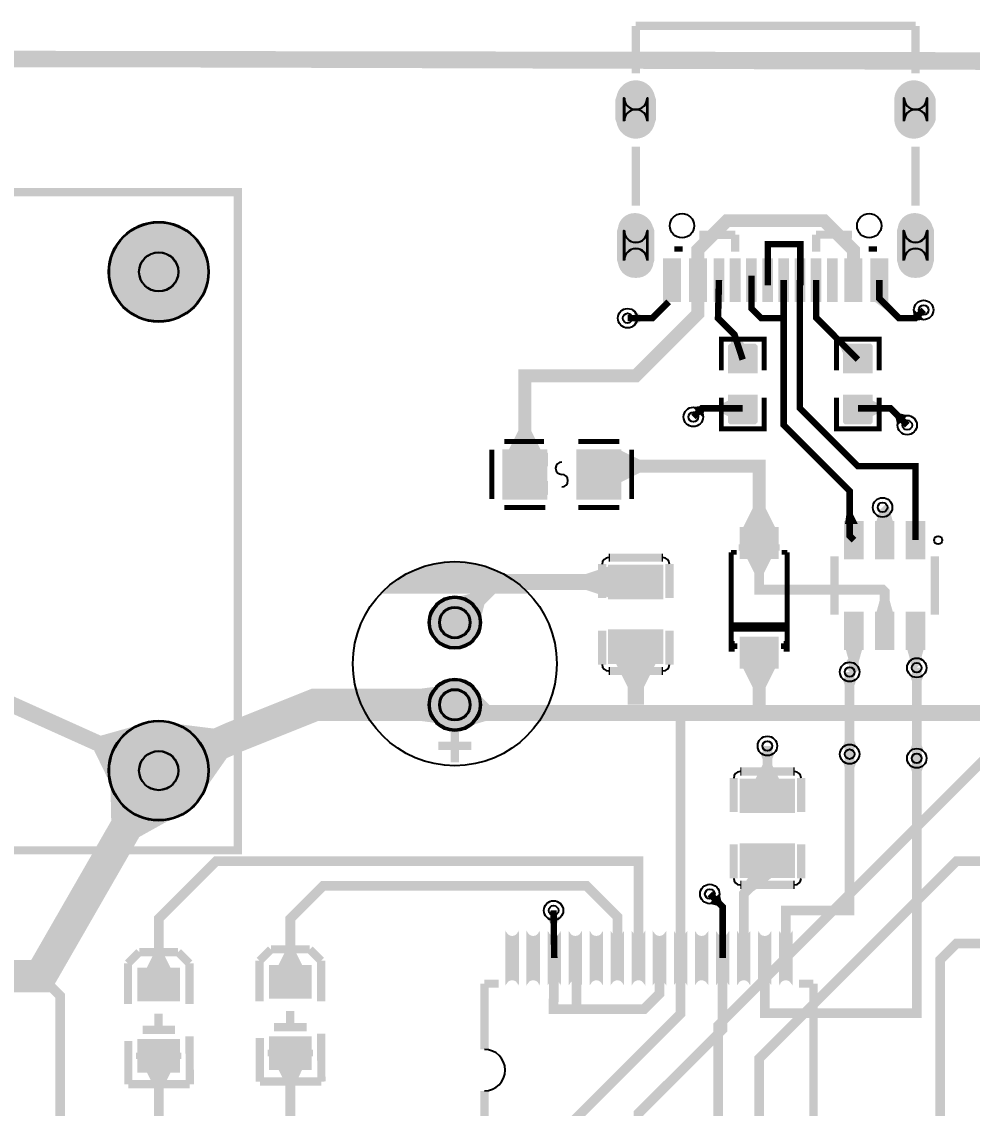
# Model space of a CAD drawing. Header units: millimetres. Extents: x 1 to 169, y 35 to 120.
# Drawn here: x 81.37 to 110.72, y 86.35 to 119.9 of the extents above; entities that cross this region are included whole.
import ezdxf

# ---------------------------------------------------------------- set-up
doc = ezdxf.new("R2010")
doc.units = ezdxf.units.MM
for name, color, linetype, true_color in [('BoardOutline', 7, 'Continuous', 0xff00ff), ('BottomLayer', 7, 'Continuous', 0x0000ff), ('BottomSolderLayer', 7, 'Continuous', 0xaa00ff), ('Document', 7, 'Continuous', 0xffffff), ('Hole', 7, 'Continuous', 0x000000), ('Multi-Layer', 7, 'Continuous', 0xc0c0c0), ('TopLayer', 7, 'Continuous', 0xff0000), ('TopPasterLayer', 7, 'Continuous', 0x808080), ('TopSilkLayer', 7, 'Continuous', 0xffff00), ('TopSolderLayer', 7, 'Continuous', 0x800080)]:
    doc.layers.add(name, color=color, linetype=linetype, true_color=true_color)

msp = doc.modelspace()

# ---------------------------------------------------------------- hatches: boundary and pattern name
at = {"layer": 'BottomLayer'}
for points in [[(108.782, 99.751), (109.232, 99.751), (109.157, 99.541), (108.857, 99.541)], [(106.709, 99.624), (107.159, 99.624), (107.084, 99.414), (106.784, 99.414)], [(106.709, 97.481), (107.159, 97.481), (107.084, 97.691), (106.784, 97.691)], [(108.782, 97.354), (109.232, 97.354), (109.157, 97.564), (108.857, 97.564)]]:
    msp.add_hatch(color=256, dxfattribs=at).paths.add_polyline_path(points)
at = {"layer": 'BottomSolderLayer'}
for points in [[(100.954, 116.88, -0.785398), (99.703, 116.88), (99.703, 117.497, -0.785398), (100.954, 117.497)], [(109.594, 116.88, -0.785398), (108.343, 116.88), (108.343, 117.497, -0.785398), (109.594, 117.497)], [(100.904, 112.527, -0.785398), (99.753, 112.527), (99.753, 113.45, -0.785398), (100.904, 113.45)], [(109.544, 112.527, -0.785398), (108.393, 112.527), (108.393, 113.45, -0.785398), (109.544, 113.45)], [(84.049, 112.174, 1), (87.148, 112.174, 1)], [(93.929, 101.346, 1), (95.555, 101.346, 1)], [(93.929, 98.806, 1), (95.555, 98.806, 1)], [(84.049, 96.774, 1), (87.148, 96.774, 1)]]:
    msp.add_hatch(color=256, dxfattribs=at).paths.add_polyline_path(points)
at = {"layer": 'Document'}
for points in [[(104.042, 104.044), (104.232, 104.044), (104.232, 103.285), (104.042, 103.285)], [(103.505, 103.759), (104.769, 103.759), (104.769, 103.57), (103.505, 103.57)], [(104.045, 100.078), (104.235, 100.078), (104.235, 100.836), (104.045, 100.836)], [(85.598, 90.67), (85.598, 89.67), (85.748, 89.67), (85.748, 90.67)], [(89.662, 90.754), (89.662, 89.754), (89.812, 89.754), (89.812, 90.754)], [(85.504, 88.435), (85.504, 87.435), (85.654, 87.435), (85.654, 88.435)], [(89.568, 88.52), (89.568, 87.52), (89.718, 87.52), (89.718, 88.52)], [(86.298, 88.07), (86.298, 87.87), (84.898, 87.87), (84.898, 88.07)], [(90.362, 88.154), (90.362, 87.954), (88.962, 87.954), (88.962, 88.154)]]:
    msp.add_hatch(color=256, dxfattribs=at).paths.add_polyline_path(points)
at = {"layer": 'Multi-Layer'}
for points in [[(100.928, 116.888, -0.785398), (99.728, 116.888), (99.728, 117.488, -0.785398), (100.928, 117.488)], [(109.568, 116.888, -0.785398), (108.368, 116.888), (108.368, 117.488, -0.785398), (109.568, 117.488)], [(100.878, 112.538, -0.785398), (99.778, 112.538), (99.778, 113.438, -0.785398), (100.878, 113.438)], [(109.518, 112.538, -0.785398), (108.418, 112.538), (108.418, 113.438, -0.785398), (109.518, 113.438)], [(84.074, 112.174, 1), (87.122, 112.174, 1)], [(93.98, 101.346, 1), (95.504, 101.346, 1)], [(93.98, 98.806, 1), (95.504, 98.806, 1)], [(84.074, 96.774, 1), (87.122, 96.774, 1)]]:
    msp.add_hatch(color=256, dxfattribs=at).paths.add_polyline_path(points)
at = {"layer": 'TopLayer'}
for points in [[(101.698, 111.271), (101.198, 111.271), (101.198, 112.571), (101.698, 112.571)], [(102.498, 111.271), (101.998, 111.271), (101.998, 112.571), (102.498, 112.571)], [(103.038, 111.271), (102.758, 111.271), (102.758, 112.571), (103.038, 112.571)], [(103.539, 111.27), (103.259, 111.27), (103.259, 112.57), (103.539, 112.57)], [(104.038, 111.271), (103.758, 111.271), (103.758, 112.571), (104.038, 112.571)], [(104.538, 111.271), (104.258, 111.271), (104.258, 112.571), (104.538, 112.571)], [(105.038, 111.271), (104.758, 111.271), (104.758, 112.571), (105.038, 112.571)], [(105.538, 111.271), (105.258, 111.271), (105.258, 112.571), (105.538, 112.571)], [(106.038, 111.271), (105.758, 111.271), (105.758, 112.571), (106.038, 112.571)], [(106.538, 111.27), (106.258, 111.27), (106.258, 112.57), (106.538, 112.57)], [(107.298, 111.271), (106.798, 111.271), (106.798, 112.571), (107.298, 112.571)], [(108.098, 111.271), (107.598, 111.271), (107.598, 112.571), (108.098, 112.571)], [(108.098, 111.271), (107.682, 111.271), (108.09, 110.971), (108.373, 110.971)], [(100.275, 110.519), (100.275, 110.969), (100.485, 110.844), (100.485, 110.644)], [(109.239, 110.699), (108.921, 111.017), (108.896, 110.815), (109.037, 110.674)], [(103.249, 109.869), (103.749, 109.869), (103.506, 110.169), (103.295, 110.169)], [(104.064, 109.062), (103.2, 109.062), (103.2, 109.869), (104.064, 109.869)], [(106.756, 109.599), (107.177, 109.869), (106.809, 109.989), (106.637, 109.879)], [(106.756, 109.062), (107.62, 109.062), (107.62, 109.869), (106.756, 109.869)], [(103.2, 108.209), (103.2, 107.709), (102.9, 107.859), (102.9, 108.059)], [(104.064, 108.362), (103.2, 108.362), (103.2, 107.556), (104.064, 107.556)], [(106.756, 108.362), (107.62, 108.362), (107.62, 107.556), (106.756, 107.556)], [(107.62, 108.209), (107.62, 107.709), (107.92, 107.859), (107.92, 108.059)], [(102.408, 107.678), (102.089, 107.996), (102.299, 108.029), (102.441, 107.888)], [(108.731, 107.742), (108.413, 107.424), (108.353, 107.661), (108.494, 107.802)], [(96.401, 106.668), (97.401, 106.668), (97.101, 107.268), (96.701, 107.268)], [(96.234, 106.668), (97.569, 106.668), (97.569, 105.168), (96.234, 105.168)], [(98.519, 106.668), (99.854, 106.668), (99.854, 105.168), (98.519, 105.168)], [(99.854, 106.668), (99.854, 105.672), (100.454, 105.972), (100.454, 106.372)], [(103.64, 104.276), (104.64, 104.276), (104.34, 104.876), (103.94, 104.876)], [(106.791, 104.392), (107.184, 104.392), (107.034, 104.692), (106.834, 104.692)], [(107.741, 104.392), (108.291, 104.392), (108.166, 104.836), (107.866, 104.836)], [(108.204, 104.743), (107.76, 104.67), (107.866, 104.475), (108.166, 104.524)], [(107.341, 104.392), (107.341, 103.392), (106.791, 103.392), (106.791, 104.392)], [(108.291, 104.392), (108.291, 103.392), (107.741, 103.392), (107.741, 104.392)], [(109.241, 104.392), (109.241, 103.392), (108.691, 103.392), (108.691, 104.392)], [(108.716, 104.392), (109.216, 104.392), (109.066, 104.395), (108.866, 104.395)], [(103.565, 103.326), (103.565, 104.276), (104.715, 104.276), (104.715, 103.326)], [(99.555, 102.1), (99.555, 103.1), (98.805, 102.85), (98.805, 102.35)], [(101.105, 103.1), (101.105, 102.1), (99.555, 102.1), (99.555, 103.1)], [(104.515, 103.326), (103.765, 103.326), (103.99, 102.876), (104.29, 102.876)], [(94.695, 102.106), (95.503, 101.298), (95.653, 101.903), (95.299, 102.256)], [(107.741, 101.592), (108.291, 101.592), (108.166, 102.042), (107.866, 102.042)], [(107.341, 101.592), (107.341, 100.592), (106.791, 100.592), (106.791, 101.592)], [(108.291, 101.592), (108.291, 100.592), (107.741, 100.592), (107.741, 101.592)], [(109.241, 101.592), (109.241, 100.592), (108.691, 100.592), (108.691, 101.592)], [(101.105, 101.1), (101.105, 100.1), (99.555, 100.1), (99.555, 101.1)], [(103.565, 99.941), (103.565, 100.891), (104.715, 100.891), (104.715, 99.941)], [(107.341, 100.592), (106.791, 100.592), (106.916, 100.142), (107.216, 100.142)], [(109.241, 100.592), (108.691, 100.592), (108.816, 100.142), (109.116, 100.142)], [(109.211, 100.169), (108.763, 100.124), (108.816, 100.341), (109.116, 100.371)], [(100.955, 100.1), (99.705, 100.1), (100.08, 99.35), (100.58, 99.35)], [(106.785, 100.083), (107.211, 99.937), (107.216, 100.157), (106.916, 100.26)], [(104.64, 99.941), (103.64, 99.941), (103.94, 99.341), (104.34, 99.341)], [(94.238, 98.234), (94.238, 99.377), (93.705, 99.306), (93.705, 98.306)], [(95.371, 99.237), (95.091, 98.129), (95.685, 98.302), (95.811, 98.802)], [(85.148, 98.23), (84.21, 96.146), (83.603, 97.398), (83.809, 97.854)], [(86.984, 96.139), (86.055, 98.228), (87.291, 98.074), (87.697, 97.16)], [(104.169, 97.338), (104.619, 97.338), (104.544, 97.128), (104.244, 97.128)], [(106.709, 97.084), (107.159, 97.084), (107.084, 96.874), (106.784, 96.874)], [(104.019, 96.496), (104.769, 96.496), (104.544, 96.946), (104.244, 96.946)], [(108.782, 96.957), (109.232, 96.957), (109.157, 96.747), (108.857, 96.747)], [(86.087, 95.331), (84.105, 96.47), (84.131, 95.225), (84.998, 94.726)], [(105.169, 96.496), (105.169, 95.496), (103.619, 95.496), (103.619, 96.496)], [(105.169, 94.496), (105.169, 93.496), (103.619, 93.496), (103.619, 94.496)], [(104.569, 93.496), (103.819, 93.496), (103.533, 93.046), (103.957, 93.046)], [(102.916, 92.983), (102.597, 92.665), (102.834, 92.605), (102.976, 92.746)], [(98.018, 92.261), (97.568, 92.254), (97.697, 92.046), (97.897, 92.049)], [(96.694, 91.81, -0.785398), (96.33, 91.81), (96.33, 90.159, -0.785398), (96.694, 90.159)], [(97.344, 91.81, -0.785398), (96.98, 91.81), (96.98, 90.159, -0.785398), (97.344, 90.159)], [(97.994, 91.81, -0.785398), (97.63, 91.81), (97.63, 90.159, -0.785398), (97.994, 90.159)], [(98.644, 91.81, -0.785398), (98.28, 91.81), (98.28, 90.159, -0.785398), (98.644, 90.159)], [(99.294, 91.81, -0.785398), (98.93, 91.81), (98.93, 90.159, -0.785398), (99.294, 90.159)], [(99.944, 91.81, -0.785398), (99.58, 91.81), (99.58, 90.159, -0.785398), (99.944, 90.159)], [(100.594, 91.81, -0.785398), (100.23, 91.81), (100.23, 90.159, -0.785398), (100.594, 90.159)], [(101.244, 91.81, -0.785398), (100.88, 91.81), (100.88, 90.159, -0.785398), (101.244, 90.159)], [(101.894, 91.81, -0.785398), (101.53, 91.81), (101.53, 90.159, -0.785398), (101.894, 90.159)], [(102.544, 91.81, -0.785398), (102.18, 91.81), (102.18, 90.159, -0.785398), (102.544, 90.159)], [(103.194, 91.81, -0.785398), (102.83, 91.81), (102.83, 90.159, -0.785398), (103.194, 90.159)], [(103.844, 91.81, -0.785398), (103.48, 91.81), (103.48, 90.159, -0.785398), (103.844, 90.159)], [(104.494, 91.81, -0.785398), (104.13, 91.81), (104.13, 90.159, -0.785398), (104.494, 90.159)], [(105.144, 91.81, -0.785398), (104.78, 91.81), (104.78, 90.159, -0.785398), (105.144, 90.159)], [(85.223, 90.67), (85.973, 90.67), (85.748, 91.12), (85.448, 91.12)], [(89.287, 90.754), (90.037, 90.754), (89.812, 91.204), (89.512, 91.204)], [(84.973, 89.67), (84.973, 90.67), (86.223, 90.67), (86.223, 89.67)], [(89.037, 89.754), (89.037, 90.754), (90.287, 90.754), (90.287, 89.754)], [(84.973, 87.47), (84.973, 88.47), (86.223, 88.47), (86.223, 87.47)], [(89.037, 87.554), (89.037, 88.554), (90.287, 88.554), (90.287, 87.554)], [(85.973, 87.47), (85.223, 87.47), (85.448, 87.02), (85.748, 87.02)], [(90.037, 87.554), (89.287, 87.554), (89.512, 87.104), (89.812, 87.104)]]:
    msp.add_hatch(color=256, dxfattribs=at).paths.add_polyline_path(points)
at = {"layer": 'TopPasterLayer'}
for points in [[(100.343, 118.088), (100.373, 118.087), (100.403, 118.084), (100.432, 118.079), (100.462, 118.073), (100.491, 118.066), (100.519, 118.057), (100.547, 118.047), (100.575, 118.035), (100.602, 118.022), (100.628, 118.008), (100.654, 117.992), (100.678, 117.976), (100.702, 117.957), (100.725, 117.938), (100.747, 117.918), (100.768, 117.896), (100.788, 117.874), (100.806, 117.851), (100.824, 117.826), (100.84, 117.801), (100.855, 117.775), (100.869, 117.749), (100.881, 117.721), (100.892, 117.694), (100.902, 117.665), (100.91, 117.636), (100.916, 117.607), (100.921, 117.578), (100.925, 117.548), (100.927, 117.518), (100.928, 117.488), (100.928, 116.888), (100.927, 116.858), (100.925, 116.829), (100.921, 116.799), (100.916, 116.769), (100.91, 116.74), (100.902, 116.711), (100.892, 116.683), (100.881, 116.655), (100.869, 116.628), (100.855, 116.601), (100.84, 116.575), (100.824, 116.55), (100.806, 116.526), (100.788, 116.503), (100.768, 116.48), (100.747, 116.459), (100.725, 116.438), (100.702, 116.419), (100.678, 116.401), (100.654, 116.384), (100.628, 116.369), (100.602, 116.354), (100.575, 116.341), (100.547, 116.33), (100.519, 116.32), (100.491, 116.311), (100.462, 116.303), (100.432, 116.297), (100.403, 116.293), (100.373, 116.29), (100.343, 116.289), (100.313, 116.289), (100.283, 116.29), (100.254, 116.293), (100.224, 116.297), (100.195, 116.303), (100.166, 116.311), (100.137, 116.32), (100.109, 116.33), (100.081, 116.341), (100.054, 116.354), (100.028, 116.369), (100.003, 116.384), (99.978, 116.401), (99.954, 116.419), (99.931, 116.438), (99.909, 116.459), (99.888, 116.48), (99.869, 116.503), (99.85, 116.526), (99.832, 116.55), (99.816, 116.575), (99.801, 116.601), (99.788, 116.628), (99.775, 116.655), (99.764, 116.683), (99.755, 116.711), (99.747, 116.74), (99.74, 116.769), (99.735, 116.799), (99.731, 116.829), (99.729, 116.858), (99.728, 116.888), (99.728, 117.488), (99.729, 117.518), (99.731, 117.548), (99.735, 117.578), (99.74, 117.607), (99.747, 117.636), (99.755, 117.665), (99.764, 117.694), (99.775, 117.721), (99.788, 117.749), (99.801, 117.775), (99.816, 117.801), (99.832, 117.826), (99.85, 117.851), (99.869, 117.874), (99.888, 117.896), (99.909, 117.918), (99.931, 117.938), (99.954, 117.957), (99.978, 117.976), (100.003, 117.992), (100.028, 118.008), (100.054, 118.022), (100.081, 118.035), (100.109, 118.047), (100.137, 118.057), (100.166, 118.066), (100.195, 118.073), (100.224, 118.079), (100.254, 118.084), (100.283, 118.087), (100.313, 118.088)], [(108.929, 118.088), (108.959, 118.087), (108.989, 118.084), (109.018, 118.079), (109.048, 118.073), (109.077, 118.066), (109.105, 118.057), (109.133, 118.047), (109.161, 118.035), (109.188, 118.022), (109.214, 118.008), (109.24, 117.992), (109.264, 117.976), (109.288, 117.958), (109.311, 117.938), (109.333, 117.918), (109.354, 117.897), (109.374, 117.874), (109.393, 117.851), (109.41, 117.826), (109.426, 117.801), (109.441, 117.775), (109.455, 117.749), (109.467, 117.721), (109.478, 117.694), (109.488, 117.665), (109.496, 117.636), (109.502, 117.607), (109.508, 117.578), (109.511, 117.548), (109.514, 117.518), (109.514, 117.488), (109.514, 116.888), (109.514, 116.859), (109.511, 116.829), (109.508, 116.799), (109.502, 116.77), (109.496, 116.74), (109.488, 116.712), (109.478, 116.683), (109.467, 116.655), (109.455, 116.628), (109.441, 116.601), (109.426, 116.576), (109.41, 116.55), (109.393, 116.526), (109.374, 116.503), (109.354, 116.48), (109.333, 116.459), (109.311, 116.439), (109.288, 116.419), (109.264, 116.401), (109.24, 116.384), (109.214, 116.369), (109.188, 116.354), (109.161, 116.342), (109.133, 116.33), (109.105, 116.32), (109.077, 116.311), (109.048, 116.303), (109.018, 116.298), (108.989, 116.293), (108.959, 116.29), (108.929, 116.289), (108.899, 116.289), (108.869, 116.29), (108.84, 116.293), (108.81, 116.298), (108.781, 116.303), (108.752, 116.311), (108.723, 116.32), (108.695, 116.33), (108.667, 116.342), (108.641, 116.354), (108.614, 116.369), (108.589, 116.384), (108.564, 116.401), (108.54, 116.419), (108.517, 116.439), (108.495, 116.459), (108.474, 116.48), (108.455, 116.503), (108.436, 116.526), (108.419, 116.55), (108.402, 116.576), (108.387, 116.601), (108.374, 116.628), (108.361, 116.655), (108.35, 116.683), (108.341, 116.712), (108.333, 116.74), (108.326, 116.77), (108.321, 116.799), (108.317, 116.829), (108.315, 116.859), (108.314, 116.888), (108.314, 117.488), (108.315, 117.518), (108.317, 117.548), (108.321, 117.578), (108.326, 117.607), (108.333, 117.636), (108.341, 117.665), (108.35, 117.694), (108.361, 117.721), (108.374, 117.749), (108.387, 117.775), (108.402, 117.801), (108.419, 117.826), (108.436, 117.851), (108.455, 117.874), (108.474, 117.897), (108.495, 117.918), (108.517, 117.938), (108.54, 117.958), (108.564, 117.976), (108.589, 117.992), (108.614, 118.008), (108.641, 118.022), (108.667, 118.035), (108.695, 118.047), (108.723, 118.057), (108.752, 118.066), (108.781, 118.073), (108.81, 118.079), (108.84, 118.084), (108.869, 118.087), (108.899, 118.088)], [(100.878, 113.416), (100.877, 113.45), (100.874, 113.485), (100.869, 113.519), (100.862, 113.553), (100.852, 113.586), (100.841, 113.619), (100.828, 113.651), (100.813, 113.682), (100.796, 113.712), (100.777, 113.741), (100.757, 113.769), (100.734, 113.795), (100.711, 113.82), (100.686, 113.844), (100.659, 113.866), (100.631, 113.887), (100.602, 113.905), (100.572, 113.922), (100.541, 113.937), (100.509, 113.951), (100.476, 113.962), (100.443, 113.971), (100.409, 113.978), (100.375, 113.984), (100.341, 113.987), (100.306, 113.988), (100.293, 113.988), (100.261, 113.987), (100.228, 113.984), (100.196, 113.979), (100.165, 113.972), (100.134, 113.963), (100.103, 113.952), (100.074, 113.939), (100.045, 113.924), (100.017, 113.908), (99.99, 113.889), (99.965, 113.87), (99.941, 113.848), (99.918, 113.825), (99.896, 113.801), (99.876, 113.776), (99.858, 113.749), (99.842, 113.721), (99.827, 113.692), (99.814, 113.663), (99.803, 113.632), (99.794, 113.601), (99.787, 113.57), (99.782, 113.538), (99.779, 113.505), (99.778, 113.473), (99.778, 113.282), (99.777, 112.51), (99.778, 112.478), (99.782, 112.445), (99.787, 112.413), (99.794, 112.381), (99.803, 112.35), (99.814, 112.319), (99.827, 112.289), (99.842, 112.26), (99.858, 112.232), (99.877, 112.205), (99.897, 112.179), (99.918, 112.154), (99.942, 112.131), (99.966, 112.109), (99.992, 112.089), (100.019, 112.071), (100.047, 112.054), (100.076, 112.04), (100.106, 112.027), (100.137, 112.015), (100.168, 112.006), (100.2, 111.999), (100.233, 111.994), (100.265, 111.991), (100.298, 111.99), (100.361, 111.99), (100.394, 111.991), (100.426, 111.994), (100.458, 111.999), (100.49, 112.006), (100.521, 112.015), (100.552, 112.026), (100.582, 112.039), (100.611, 112.054), (100.638, 112.071), (100.665, 112.089), (100.691, 112.109), (100.715, 112.13), (100.738, 112.153), (100.76, 112.178), (100.78, 112.203), (100.798, 112.23), (100.815, 112.258), (100.829, 112.287), (100.842, 112.317), (100.853, 112.347), (100.862, 112.379), (100.869, 112.41), (100.875, 112.442), (100.878, 112.475), (100.879, 112.507), (100.879, 112.534), (100.879, 112.534)], [(109.518, 113.416), (109.517, 113.45), (109.514, 113.485), (109.509, 113.519), (109.502, 113.553), (109.492, 113.586), (109.481, 113.619), (109.468, 113.651), (109.453, 113.682), (109.436, 113.712), (109.417, 113.741), (109.397, 113.769), (109.375, 113.795), (109.351, 113.82), (109.326, 113.844), (109.299, 113.866), (109.271, 113.887), (109.242, 113.905), (109.212, 113.922), (109.181, 113.937), (109.149, 113.951), (109.117, 113.962), (109.083, 113.971), (109.049, 113.978), (109.015, 113.984), (108.981, 113.987), (108.946, 113.988), (108.933, 113.988), (108.901, 113.987), (108.868, 113.984), (108.836, 113.979), (108.805, 113.972), (108.774, 113.963), (108.743, 113.952), (108.714, 113.939), (108.685, 113.924), (108.657, 113.908), (108.63, 113.889), (108.605, 113.87), (108.581, 113.848), (108.558, 113.825), (108.536, 113.801), (108.517, 113.776), (108.498, 113.749), (108.482, 113.721), (108.467, 113.692), (108.454, 113.663), (108.443, 113.632), (108.434, 113.601), (108.427, 113.57), (108.422, 113.538), (108.419, 113.505), (108.418, 113.473), (108.418, 113.282), (108.418, 112.51), (108.419, 112.478), (108.422, 112.445), (108.427, 112.413), (108.434, 112.381), (108.443, 112.35), (108.454, 112.319), (108.467, 112.289), (108.482, 112.26), (108.499, 112.232), (108.517, 112.205), (108.537, 112.179), (108.559, 112.154), (108.582, 112.131), (108.606, 112.109), (108.632, 112.089), (108.659, 112.071), (108.687, 112.054), (108.716, 112.04), (108.746, 112.027), (108.777, 112.015), (108.809, 112.006), (108.84, 111.999), (108.873, 111.994), (108.905, 111.991), (108.938, 111.99), (109.001, 111.99), (109.034, 111.991), (109.066, 111.994), (109.098, 111.999), (109.13, 112.006), (109.161, 112.015), (109.192, 112.026), (109.222, 112.039), (109.251, 112.054), (109.279, 112.071), (109.305, 112.089), (109.331, 112.109), (109.356, 112.13), (109.378, 112.153), (109.4, 112.178), (109.42, 112.203), (109.438, 112.23), (109.455, 112.258), (109.469, 112.287), (109.482, 112.317), (109.493, 112.347), (109.502, 112.379), (109.51, 112.41), (109.515, 112.442), (109.518, 112.475), (109.519, 112.507), (109.519, 112.534), (109.519, 112.534)], [(101.698, 111.271), (101.198, 111.271), (101.198, 112.571), (101.698, 112.571)], [(102.498, 111.271), (101.998, 111.271), (101.998, 112.571), (102.498, 112.571)], [(103.038, 111.271), (102.758, 111.271), (102.758, 112.571), (103.038, 112.571)], [(103.539, 111.27), (103.259, 111.27), (103.259, 112.57), (103.539, 112.57)], [(104.038, 111.271), (103.758, 111.271), (103.758, 112.571), (104.038, 112.571)], [(104.538, 111.271), (104.258, 111.271), (104.258, 112.571), (104.538, 112.571)], [(105.038, 111.271), (104.758, 111.271), (104.758, 112.571), (105.038, 112.571)], [(105.538, 111.271), (105.258, 111.271), (105.258, 112.571), (105.538, 112.571)], [(106.038, 111.271), (105.758, 111.271), (105.758, 112.571), (106.038, 112.571)], [(106.538, 111.27), (106.258, 111.27), (106.258, 112.57), (106.538, 112.57)], [(107.298, 111.271), (106.798, 111.271), (106.798, 112.571), (107.298, 112.571)], [(108.098, 111.271), (107.598, 111.271), (107.598, 112.571), (108.098, 112.571)], [(103.182, 109.907), (103.182, 109.107), (103.232, 109.057), (103.46, 109.057), (103.46, 109.427), (103.79, 109.427), (103.79, 109.057), (104.032, 109.057), (104.082, 109.107), (104.082, 109.907), (104.032, 109.957), (103.232, 109.957)], [(107.588, 109.067), (107.36, 109.067), (107.36, 109.447), (107.03, 109.447), (107.03, 109.067), (106.788, 109.067), (106.738, 109.117), (106.738, 109.907), (106.788, 109.957), (107.588, 109.957), (107.638, 109.907), (107.638, 109.117)], [(107.638, 107.517), (107.638, 108.317), (107.588, 108.367), (107.36, 108.367), (107.36, 107.997), (107.03, 107.997), (107.03, 108.367), (106.788, 108.367), (106.738, 108.317), (106.738, 107.517), (106.788, 107.467), (107.588, 107.467)], [(103.232, 108.357), (103.46, 108.357), (103.46, 107.977), (103.79, 107.977), (103.79, 108.357), (104.032, 108.357), (104.082, 108.307), (104.082, 107.517), (104.032, 107.467), (103.232, 107.467), (103.182, 107.517), (103.182, 108.307)], [(96.369, 105.298), (96.369, 106.578), (96.419, 106.628), (97.569, 106.628), (97.619, 106.578), (97.624, 106.168), (97.174, 106.168), (97.174, 105.718), (97.614, 105.718), (97.619, 105.298), (97.569, 105.248), (96.419, 105.248)], [(98.519, 105.298), (98.519, 105.718), (98.964, 105.718), (98.964, 106.168), (98.524, 106.168), (98.519, 106.578), (98.569, 106.628), (99.719, 106.628), (99.769, 106.578), (99.769, 105.298), (99.719, 105.248), (98.569, 105.248)], [(107.341, 104.392), (107.341, 103.392), (106.791, 103.392), (106.791, 104.392)], [(108.291, 104.392), (108.291, 103.392), (107.741, 103.392), (107.741, 104.392)], [(109.241, 104.392), (109.241, 103.392), (108.691, 103.392), (108.691, 104.392)], [(103.565, 103.326), (103.565, 104.276), (104.715, 104.276), (104.715, 103.326)], [(101.105, 103.1), (101.105, 102.1), (99.555, 102.1), (99.555, 103.1)], [(107.341, 101.592), (107.341, 100.592), (106.791, 100.592), (106.791, 101.592)], [(108.291, 101.592), (108.291, 100.592), (107.741, 100.592), (107.741, 101.592)], [(109.241, 101.592), (109.241, 100.592), (108.691, 100.592), (108.691, 101.592)], [(101.105, 101.1), (101.105, 100.1), (99.555, 100.1), (99.555, 101.1)], [(103.565, 99.941), (103.565, 100.891), (104.715, 100.891), (104.715, 99.941)], [(105.169, 96.496), (105.169, 95.496), (103.619, 95.496), (103.619, 96.496)], [(105.169, 94.496), (105.169, 93.496), (103.619, 93.496), (103.619, 94.496)], [(96.694, 91.81, -0.785398), (96.33, 91.81), (96.33, 90.159, -0.785398), (96.694, 90.159)], [(97.344, 91.81, -0.785398), (96.98, 91.81), (96.98, 90.159, -0.785398), (97.344, 90.159)], [(97.994, 91.81, -0.785398), (97.63, 91.81), (97.63, 90.159, -0.785398), (97.994, 90.159)], [(98.644, 91.81, -0.785398), (98.28, 91.81), (98.28, 90.159, -0.785398), (98.644, 90.159)], [(99.294, 91.81, -0.785398), (98.93, 91.81), (98.93, 90.159, -0.785398), (99.294, 90.159)], [(99.944, 91.81, -0.785398), (99.58, 91.81), (99.58, 90.159, -0.785398), (99.944, 90.159)], [(100.594, 91.81, -0.785398), (100.23, 91.81), (100.23, 90.159, -0.785398), (100.594, 90.159)], [(101.244, 91.81, -0.785398), (100.88, 91.81), (100.88, 90.159, -0.785398), (101.244, 90.159)], [(101.894, 91.81, -0.785398), (101.53, 91.81), (101.53, 90.159, -0.785398), (101.894, 90.159)], [(102.544, 91.81, -0.785398), (102.18, 91.81), (102.18, 90.159, -0.785398), (102.544, 90.159)], [(103.194, 91.81, -0.785398), (102.83, 91.81), (102.83, 90.159, -0.785398), (103.194, 90.159)], [(103.844, 91.81, -0.785398), (103.48, 91.81), (103.48, 90.159, -0.785398), (103.844, 90.159)], [(104.494, 91.81, -0.785398), (104.13, 91.81), (104.13, 90.159, -0.785398), (104.494, 90.159)], [(105.144, 91.81, -0.785398), (104.78, 91.81), (104.78, 90.159, -0.785398), (105.144, 90.159)], [(84.973, 89.67), (84.973, 90.67), (86.223, 90.67), (86.223, 89.67)], [(89.037, 89.754), (89.037, 90.754), (90.287, 90.754), (90.287, 89.754)], [(84.973, 87.47), (84.973, 88.47), (86.223, 88.47), (86.223, 87.47)], [(89.037, 87.554), (89.037, 88.554), (90.287, 88.554), (90.287, 87.554)]]:
    msp.add_hatch(color=256, dxfattribs=at).paths.add_polyline_path(points)
at = {"layer": 'TopSilkLayer'}
msp.add_hatch(color=256, dxfattribs=at).paths.add_polyline_path([(92.456, 102.235), (92.51, 102.293), (92.565, 102.35), (92.622, 102.405), (92.68, 102.459), (92.74, 102.512), (92.801, 102.562), (92.863, 102.611), (92.926, 102.659), (92.991, 102.705), (93.057, 102.749), (93.124, 102.792), (93.192, 102.832), (93.261, 102.871), (93.331, 102.909), (93.402, 102.944), (93.473, 102.978), (93.546, 103.009), (93.619, 103.039), (93.694, 103.067), (93.768, 103.093), (93.844, 103.117), (93.92, 103.139), (93.997, 103.16), (94.074, 103.178), (94.151, 103.194), (94.229, 103.208), (94.308, 103.22), (94.386, 103.231), (94.465, 103.239), (94.544, 103.245), (94.623, 103.249), (94.703, 103.251), (94.782, 103.251), (94.861, 103.249), (94.94, 103.245), (95.019, 103.239), (95.098, 103.231), (95.177, 103.22), (95.255, 103.208), (95.333, 103.194), (95.411, 103.178), (95.488, 103.16), (95.564, 103.139), (95.64, 103.117), (95.716, 103.093), (95.791, 103.067), (95.865, 103.039), (95.938, 103.009), (96.011, 102.978), (96.083, 102.944), (96.154, 102.909), (96.224, 102.871), (96.293, 102.832), (96.361, 102.792), (96.428, 102.749), (96.493, 102.705), (96.558, 102.659), (96.621, 102.611), (96.684, 102.562), (96.744, 102.512), (96.804, 102.459), (96.862, 102.405), (96.919, 102.35), (96.974, 102.293), (97.028, 102.235)])
at = {"layer": 'TopSolderLayer'}
for points in [[(100.954, 116.88, -0.785398), (99.703, 116.88), (99.703, 117.497, -0.785398), (100.954, 117.497)], [(109.594, 116.88, -0.785398), (108.343, 116.88), (108.343, 117.497, -0.785398), (109.594, 117.497)], [(100.904, 112.527, -0.785398), (99.753, 112.527), (99.753, 113.45, -0.785398), (100.904, 113.45)], [(109.544, 112.527, -0.785398), (108.393, 112.527), (108.393, 113.45, -0.785398), (109.544, 113.45)], [(84.049, 112.174, 1), (87.148, 112.174, 1)], [(101.724, 111.246), (101.173, 111.246), (101.173, 112.597), (101.724, 112.597)], [(102.524, 111.245), (101.973, 111.245), (101.973, 112.596), (102.524, 112.596)], [(103.064, 111.246), (102.733, 111.246), (102.733, 112.597), (103.064, 112.597)], [(103.564, 111.245), (103.233, 111.245), (103.233, 112.596), (103.564, 112.596)], [(104.064, 111.246), (103.733, 111.246), (103.733, 112.597), (104.064, 112.597)], [(104.564, 111.246), (104.233, 111.246), (104.233, 112.597), (104.564, 112.597)], [(105.064, 111.246), (104.733, 111.246), (104.733, 112.597), (105.064, 112.597)], [(105.564, 111.246), (105.233, 111.246), (105.233, 112.597), (105.564, 112.597)], [(106.064, 111.246), (105.733, 111.246), (105.733, 112.597), (106.064, 112.597)], [(106.564, 111.245), (106.233, 111.245), (106.233, 112.596), (106.564, 112.596)], [(107.324, 111.246), (106.773, 111.246), (106.773, 112.597), (107.324, 112.597)], [(108.124, 111.246), (107.573, 111.246), (107.573, 112.597), (108.124, 112.597)], [(104.091, 109.039), (103.173, 109.039), (103.173, 109.892), (104.091, 109.892)], [(106.729, 109.039), (107.647, 109.039), (107.647, 109.892), (106.729, 109.892)], [(104.091, 108.386), (103.173, 108.386), (103.173, 107.532), (104.091, 107.532)], [(106.729, 108.386), (107.647, 108.386), (107.647, 107.532), (106.729, 107.532)], [(96.209, 106.694), (97.595, 106.694), (97.595, 105.143), (96.209, 105.143)], [(98.494, 106.694), (99.88, 106.694), (99.88, 105.143), (98.494, 105.143)], [(107.369, 104.485), (107.369, 103.3), (106.763, 103.3), (106.763, 104.485)], [(108.319, 104.485), (108.319, 103.3), (107.713, 103.3), (107.713, 104.485)], [(109.269, 104.485), (109.269, 103.3), (108.663, 103.3), (108.663, 104.485)], [(103.534, 103.305), (103.534, 104.297), (104.746, 104.297), (104.746, 103.305)], [(101.184, 103.133), (101.184, 102.067), (99.476, 102.067), (99.476, 103.133)], [(93.929, 101.346, 1), (95.555, 101.346, 1)], [(107.369, 101.684), (107.369, 100.5), (106.763, 100.5), (106.763, 101.684)], [(108.319, 101.684), (108.319, 100.5), (107.713, 100.5), (107.713, 101.684)], [(109.269, 101.684), (109.269, 100.5), (108.663, 100.5), (108.663, 101.684)], [(101.184, 101.133), (101.184, 100.067), (99.476, 100.067), (99.476, 101.133)], [(103.534, 99.92), (103.534, 100.912), (104.746, 100.912), (104.746, 99.92)], [(93.929, 98.806, 1), (95.555, 98.806, 1)], [(84.049, 96.774, 1), (87.148, 96.774, 1)], [(105.248, 96.529), (105.248, 95.463), (103.54, 95.463), (103.54, 96.529)], [(105.248, 94.529), (105.248, 93.463), (103.54, 93.463), (103.54, 94.529)], [(96.719, 91.831, -0.785398), (96.305, 91.831), (96.305, 90.138, -0.785398), (96.719, 90.138)], [(97.369, 91.831, -0.785398), (96.955, 91.831), (96.955, 90.138, -0.785398), (97.369, 90.138)], [(98.019, 91.831, -0.785398), (97.605, 91.831), (97.605, 90.138, -0.785398), (98.019, 90.138)], [(98.669, 91.831, -0.785398), (98.255, 91.831), (98.255, 90.138, -0.785398), (98.669, 90.138)], [(99.319, 91.831, -0.785398), (98.905, 91.831), (98.905, 90.138, -0.785398), (99.319, 90.138)], [(99.969, 91.831, -0.785398), (99.555, 91.831), (99.555, 90.138, -0.785398), (99.969, 90.138)], [(100.62, 91.831, -0.785398), (100.205, 91.831), (100.205, 90.138, -0.785398), (100.62, 90.138)], [(101.27, 91.831, -0.785398), (100.855, 91.831), (100.855, 90.138, -0.785398), (101.27, 90.138)], [(101.92, 91.831, -0.785398), (101.505, 91.831), (101.505, 90.138, -0.785398), (101.92, 90.138)], [(102.57, 91.831, -0.785398), (102.155, 91.831), (102.155, 90.138, -0.785398), (102.57, 90.138)], [(103.22, 91.831, -0.785398), (102.805, 91.831), (102.805, 90.138, -0.785398), (103.22, 90.138)], [(103.87, 91.831, -0.785398), (103.455, 91.831), (103.455, 90.138, -0.785398), (103.87, 90.138)], [(104.52, 91.831, -0.785398), (104.105, 91.831), (104.105, 90.138, -0.785398), (104.52, 90.138)], [(105.17, 91.831, -0.785398), (104.755, 91.831), (104.755, 90.138, -0.785398), (105.17, 90.138)], [(84.942, 89.65), (84.942, 90.691), (86.255, 90.691), (86.255, 89.65)], [(89.006, 89.734), (89.006, 90.775), (90.319, 90.775), (90.319, 89.734)], [(89.006, 87.534), (89.006, 88.574), (90.319, 88.574), (90.319, 87.534)], [(84.942, 87.45), (84.942, 88.49), (86.255, 88.49), (86.255, 87.45)]]:
    msp.add_hatch(color=256, dxfattribs=at).paths.add_polyline_path(points)

# ---------------------------------------------------------------- linework, layer by layer
at = {"layer": 'BoardOutline', "const_width": 0.254}
msp.add_lwpolyline([(168.91, 35.56), (1.778, 35.306), (1.778, 118.618), (84.836, 118.618), (169.164, 118.364), (168.91, 35.56)], close=True, dxfattribs=at)
at = {"layer": 'BottomLayer', "const_width": 0.3}
for points in [[(115.062, 102.362), (115.062, 101.092), (102.87, 88.9), (102.87, 61.933)], [(109.007, 99.949), (109.007, 97.155)], [(106.934, 99.822), (106.934, 97.282)], [(104.14, 61.722), (104.14, 87.884), (110.236, 93.98), (112.268, 93.98)], [(109.728, 63.246), (109.728, 90.932), (110.236, 91.44), (112.268, 91.44)]]:
    msp.add_lwpolyline(points, dxfattribs=at)
at = {"layer": 'BottomSolderLayer'}
for points in [[(99.963, 116.828), (99.963, 117.548)], [(100.693, 116.828), (100.693, 117.548)], [(108.603, 116.828), (108.603, 117.548)], [(109.333, 116.828), (109.333, 117.548)], [(99.962, 112.527), (99.962, 113.45)], [(100.694, 112.527), (100.694, 113.45)], [(108.602, 112.527), (108.602, 113.45)], [(109.334, 112.527), (109.334, 113.45)]]:
    msp.add_lwpolyline(points, close=True, dxfattribs=at)
for centre, radius in [((85.598, 112.174), 1.549), ((85.598, 112.174), 0.61), ((94.742, 101.346), 0.813), ((94.742, 101.346), 0.488), ((94.742, 98.806), 0.813), ((94.742, 98.806), 0.488), ((85.598, 96.774), 1.549), ((85.598, 96.774), 0.61)]:
    msp.add_circle(centre, radius, dxfattribs=at)
for centre, radius, start, end in [((100.328, 117.548), 0.365, 180, 360), ((108.968, 117.548), 0.365, 180, 360), ((100.328, 116.828), 0.365, 360, 180), ((108.968, 116.828), 0.365, 360, 180), ((100.328, 113.45), 0.366, 180, 360), ((108.968, 113.45), 0.366, 180, 360), ((100.328, 112.527), 0.366, 360, 180), ((108.968, 112.527), 0.366, 360, 180)]:
    msp.add_arc(centre, radius, start, end, dxfattribs=at)
at = {"layer": 'Hole'}
for centre in [(109.22, 110.998), (100.076, 110.744), (102.108, 107.696), (108.712, 107.442), (107.95, 104.902), (109.007, 99.949), (106.934, 99.822), (104.394, 97.536), (106.934, 97.282), (109.007, 97.155), (102.616, 92.964), (97.79, 92.456)]:
    msp.add_circle(centre, 0.15, dxfattribs=at)
at = {"layer": 'Multi-Layer'}
for points in [[(99.978, 116.838), (99.978, 117.538)], [(100.678, 116.838), (100.678, 117.538)], [(108.618, 116.838), (108.618, 117.538)], [(109.318, 116.838), (109.318, 117.538)], [(99.978, 112.538), (99.978, 113.438)], [(100.678, 112.538), (100.678, 113.438)], [(108.618, 112.539), (108.618, 113.439)], [(109.318, 112.539), (109.318, 113.439)]]:
    msp.add_lwpolyline(points, close=True, dxfattribs=at)
for centre, radius in [((101.758, 113.598), 0.375), ((107.538, 113.598), 0.375), ((85.598, 112.174), 1.524), ((85.598, 112.174), 0.6), ((109.22, 110.998), 0.3), ((100.076, 110.744), 0.3), ((102.108, 107.696), 0.3), ((108.712, 107.442), 0.3), ((107.95, 104.902), 0.3), ((94.742, 101.346), 0.762), ((94.742, 101.346), 0.457), ((106.934, 99.822), 0.3), ((109.007, 99.949), 0.3), ((94.742, 98.806), 0.762), ((94.742, 98.806), 0.457), ((85.598, 96.774), 1.524), ((104.394, 97.536), 0.3), ((85.598, 96.774), 0.6), ((106.934, 97.282), 0.3), ((109.007, 97.155), 0.3), ((102.616, 92.964), 0.3), ((97.79, 92.456), 0.3)]:
    msp.add_circle(centre, radius, dxfattribs=at)
for centre, start, end in [((100.328, 117.538), 180, 360), ((108.968, 117.538), 180, 360), ((100.328, 116.838), 360, 180), ((108.968, 116.838), 360, 180), ((100.328, 113.438), 180, 360), ((108.968, 113.439), 180, 360), ((100.328, 112.538), 360, 180), ((108.968, 112.539), 360, 180)]:
    msp.add_arc(centre, 0.35, start, end, dxfattribs=at)
at = {"layer": 'TopLayer'}
for points, const_width in [([(85.598, 96.774), (80.518, 99.06), (80.01, 116.332), (15.748, 116.332), (3.81, 104.394), (3.81, 51.071), (7.738, 46.88), (12.192, 46.736)], 0.5), ([(107.049, 111.921), (107.049, 112.853), (106.147, 113.755), (103.147, 113.755), (102.248, 112.853), (102.248, 111.921)], 0.4), ([(105.41, 111.76), (105.41, 113.03), (104.409, 113.03), (104.409, 111.76)], 0.2), ([(96.901, 105.918), (96.901, 108.966), (100.33, 108.966), (102.248, 110.884), (102.248, 111.921)], 0.4), ([(104.902, 110.744), (104.204, 110.744), (103.901, 111.046), (103.901, 112.062)], 0.2), ([(103.632, 109.465), (103.378, 110.236), (102.87, 110.744), (102.898, 111.921)], 0.2), ([(104.897, 111.921), (104.897, 107.446), (106.934, 105.409), (106.934, 104.024), (107.066, 103.892)], 0.2), ([(105.398, 111.921), (105.398, 107.962), (107.188, 106.172), (108.966, 106.172), (108.966, 104.395), (108.966, 103.892)], 0.2), ([(105.898, 111.921), (105.898, 110.764), (107.188, 109.465)], 0.2), ([(107.849, 111.921), (107.849, 111.354), (108.458, 110.744), (108.966, 110.744), (109.22, 110.998)], 0.2), ([(100.076, 110.744), (100.838, 110.744), (101.346, 111.252)], 0.2), ([(102.108, 107.696), (102.37, 107.959), (103.632, 107.959)], 0.2), ([(107.188, 107.959), (108.197, 107.959), (108.712, 107.442)], 0.2), ([(99.187, 105.918), (99.441, 106.172), (104.14, 106.172), (104.14, 103.801)], 0.4), ([(107.95, 104.902), (108.016, 104.836), (108.016, 103.892)], 0.3), ([(104.14, 103.801), (104.14, 102.362), (107.95, 102.362), (108.016, 102.296), (108.016, 101.092)], 0.3), ([(100.33, 102.6), (95.997, 102.6), (94.742, 101.346)], 0.5), ([(117.602, 102.362), (117.602, 101.092), (115.062, 98.552), (94.996, 98.552), (94.742, 98.806)], 0.5), ([(106.934, 99.822), (107.066, 99.954), (107.066, 101.092)], 0.3), ([(109.007, 99.949), (108.966, 99.99), (108.966, 101.092)], 0.3), ([(100.33, 100.6), (100.33, 98.806)], 0.5), ([(104.14, 100.416), (104.14, 98.552), (104.128, 98.552)], 0.4), ([(85.598, 96.774), (87.884, 97.79), (90.424, 98.806), (94.742, 98.806)], 1), ([(101.712, 90.985), (101.712, 98.552)], 0.3), ([(104.394, 95.996), (104.394, 97.536)], 0.3), ([(109.007, 97.155), (109.007, 89.281), (104.313, 89.281), (104.313, 90.985)], 0.3), ([(106.934, 97.282), (106.934, 92.456), (104.963, 92.456), (104.963, 90.985)], 0.3), ([(78.684, 86.868), (78.684, 90.424), (81.948, 90.424), (85.598, 96.774)], 1), ([(100.411, 90.985), (100.411, 93.98), (87.376, 93.98), (85.598, 92.202), (85.598, 90.17)], 0.3), ([(103.663, 90.985), (103.663, 92.964), (104.394, 93.696), (104.394, 93.996)], 0.3), ([(89.662, 90.254), (89.662, 92.202), (90.678, 93.218), (98.806, 93.218), (99.761, 92.262), (99.761, 90.985)], 0.3), ([(103.012, 90.985), (103.012, 92.568), (102.616, 92.964)], 0.2), ([(97.813, 90.985), (97.79, 92.456)], 0.2), ([(101.062, 90.985), (101.062, 89.886), (100.584, 89.408), (97.79, 89.408), (97.813, 90.985)], 0.3), ([(98.501, 89.408), (98.501, 90.985), (98.463, 90.985)], 0.3), ([(98.463, 84.074), (98.463, 86.016), (101.712, 89.266), (101.712, 90.985)], 0.3), ([(103.012, 90.985), (103.012, 88.788), (100.411, 86.188), (100.411, 84.074)], 0.3), ([(85.598, 81.804), (83.296, 81.804), (82.55, 82.55), (82.55, 89.822), (81.948, 90.424)], 0.3), ([(85.598, 87.97), (85.598, 83.804)], 0.3), ([(89.662, 88.054), (89.662, 83.804)], 0.3)]:
    msp.add_lwpolyline(points, dxfattribs=dict(at, const_width=const_width))
at = {"layer": 'TopSilkLayer'}
for points, const_width in [([(100.328, 119.771), (108.968, 119.771)], 0.254), ([(100.328, 119.771), (100.328, 118.3)], 0.254), ([(108.968, 119.771), (108.968, 118.3)], 0.254), ([(100.328, 116.037), (100.328, 114.22)], 0.254), ([(108.968, 116.037), (108.968, 114.22)], 0.254), ([(103.401, 113.321), (102.291, 113.321)], 0.254), ([(103.401, 113.321), (103.401, 112.801)], 0.254), ([(107.005, 113.324), (105.898, 113.324)], 0.254), ([(105.898, 113.324), (105.898, 112.802)], 0.254), ([(101.651, 112.961), (101.651, 112.802)], 0.254), ([(107.648, 112.961), (107.648, 112.802)], 0.254), ([(104.293, 109.138), (104.293, 110.097), (102.972, 110.097), (102.972, 109.138)], 0.152), ([(106.528, 109.138), (106.528, 110.097), (107.849, 110.097), (107.849, 109.138)], 0.152), ([(104.293, 108.286), (104.293, 107.327), (102.972, 107.327), (102.972, 108.286)], 0.152), ([(106.528, 108.286), (106.528, 107.327), (107.849, 107.327), (107.849, 108.286)], 0.152), ([(95.885, 106.68), (95.885, 105.156)], 0.152), ([(96.266, 106.934), (97.5, 106.934)], 0.152), ([(99.822, 106.934), (98.552, 106.934)], 0.152), ([(100.203, 106.68), (100.203, 105.156)], 0.152), ([(97.536, 104.902), (96.266, 104.902)], 0.152), ([(98.552, 104.902), (99.822, 104.902)], 0.152), ([(99.49, 103.35), (99.53, 103.35)], 0.254), ([(101.13, 103.35), (99.53, 103.35)], 0.254), ([(101.15, 103.35), (101.13, 103.35)], 0.254), ([(101.17, 103.35), (101.13, 103.35)], 0.254), ([(103.274, 100.702), (103.274, 103.514)], 0.152), ([(103.274, 103.514), (103.442, 103.514)], 0.152), ([(105.006, 103.514), (104.838, 103.514)], 0.152), ([(105.006, 100.702), (105.006, 103.514)], 0.152), ([(106.466, 101.592), (106.466, 103.392)], 0.254), ([(109.566, 101.592), (109.566, 103.392)], 0.254), ([(99.29, 102.1), (99.29, 103.15)], 0.254), ([(101.37, 102.1), (101.37, 103.15)], 0.254), ([(103.274, 101.281), (105.006, 101.281)], 0.152), ([(99.29, 101.1), (99.29, 100.05)], 0.254), ([(101.37, 101.1), (101.37, 100.05)], 0.254), ([(103.274, 101.138), (105.006, 101.138)], 0.152), ([(103.385, 100.528), (103.274, 100.528), (103.274, 100.702)], 0.152), ([(103.274, 100.702), (103.385, 100.702)], 0.152), ([(103.385, 100.528), (103.385, 100.702)], 0.152), ([(104.895, 100.528), (104.895, 100.702)], 0.152), ([(105.006, 100.702), (105.006, 100.528), (104.895, 100.528)], 0.152), ([(104.895, 100.702), (105.006, 100.702)], 0.152), ([(99.49, 99.85), (99.53, 99.85)], 0.254), ([(101.13, 99.85), (99.53, 99.85)], 0.254), ([(101.17, 99.85), (101.13, 99.85)], 0.254), ([(94.742, 97.028), (94.742, 98.044)], 0.254), ([(94.234, 97.536), (95.25, 97.536)], 0.254), ([(103.354, 95.496), (103.354, 96.546)], 0.254), ([(103.554, 96.746), (103.594, 96.746)], 0.254), ([(105.194, 96.746), (103.594, 96.746)], 0.254), ([(105.214, 96.746), (105.194, 96.746)], 0.254), ([(105.234, 96.746), (105.194, 96.746)], 0.254), ([(105.434, 95.496), (105.434, 96.546)], 0.254), ([(103.354, 94.496), (103.354, 93.446)], 0.254), ([(105.434, 94.496), (105.434, 93.446)], 0.254), ([(103.554, 93.246), (103.594, 93.246)], 0.254), ([(105.194, 93.246), (103.594, 93.246)], 0.254), ([(105.234, 93.246), (105.194, 93.246)], 0.254), ([(84.648, 90.82), (84.648, 90.82), (84.998, 91.17)], 0.254), ([(86.198, 91.17), (84.998, 91.17)], 0.254), ([(86.548, 90.82), (86.548, 90.82), (86.198, 91.17)], 0.254), ([(88.712, 90.904), (88.712, 90.904), (89.062, 91.254)], 0.254), ([(90.262, 91.254), (89.062, 91.254)], 0.254), ([(90.612, 90.904), (90.612, 90.904), (90.262, 91.254)], 0.254), ([(84.648, 89.57), (84.648, 90.82)], 0.254), ([(86.548, 89.57), (86.548, 90.82)], 0.254), ([(88.712, 89.654), (88.712, 90.904)], 0.254), ([(90.612, 89.654), (90.612, 90.904)], 0.254), ([(95.657, 90.196), (95.657, 88.164)], 0.254), ([(95.657, 90.196), (96.099, 90.196)], 0.254), ([(105.375, 90.196), (105.817, 90.196)], 0.254), ([(105.817, 90.196), (105.817, 84.862)], 0.254), ([(85.593, 88.77), (85.593, 89.27)], 0.254), ([(89.657, 88.854), (89.657, 89.354)], 0.254), ([(90.162, 88.854), (89.162, 88.854)], 0.254), ([(86.098, 88.77), (85.098, 88.77)], 0.254), ([(86.548, 88.57), (86.558, 87.09)], 0.254), ([(88.722, 88.514), (88.722, 87.174)], 0.254), ([(90.612, 88.654), (90.622, 87.174)], 0.254), ([(84.658, 88.43), (84.658, 87.09)], 0.254), ([(90.622, 87.174), (88.722, 87.174)], 0.254), ([(86.558, 87.09), (84.658, 87.09)], 0.254), ([(95.657, 84.862), (95.657, 86.885)], 0.254)]:
    msp.add_lwpolyline(points, dxfattribs=dict(at, const_width=const_width))
for points, const_width in [([(169.164, 118.618), (169.164, 118.618), (1.524, 118.872), (1.524, 35.306), (169.164, 35.306), (169.164, 118.618)], 0.5), ([(53.753, 114.634), (88.043, 114.634), (88.043, 94.314), (53.753, 94.314), (53.753, 114.634)], 0.254)]:
    msp.add_lwpolyline(points, close=True, dxfattribs=dict(at, const_width=const_width))
for centre, radius in [((109.667, 103.889), 0.127), ((94.742, 100.076), 3.15)]:
    msp.add_circle(centre, radius, dxfattribs=at)
for centre, radius, start, end in [((98.044, 106.109), 0.191, 90, 270), ((98.044, 105.728), 0.191, 270, 90), ((99.49, 103.15), 0.2, 90, 180), ((101.17, 103.15), 0.2, 0, 90), ((99.49, 100.05), 0.2, 180, 270), ((101.17, 100.05), 0.2, 270, 0), ((103.554, 96.546), 0.2, 90, 180), ((105.234, 96.546), 0.2, 0, 90), ((103.554, 93.446), 0.2, 180, 270), ((105.234, 93.446), 0.2, 270, 0), ((95.657, 87.525), 0.639, 270, 90)]:
    msp.add_arc(centre, radius, start, end, dxfattribs=at)
at = {"layer": 'TopSolderLayer'}
for points in [[(99.963, 116.828), (99.963, 117.548)], [(100.693, 116.828), (100.693, 117.548)], [(108.603, 116.828), (108.603, 117.548)], [(109.333, 116.828), (109.333, 117.548)], [(99.962, 112.527), (99.962, 113.45)], [(100.694, 112.527), (100.694, 113.45)], [(108.602, 112.527), (108.602, 113.45)], [(109.334, 112.527), (109.334, 113.45)]]:
    msp.add_lwpolyline(points, close=True, dxfattribs=at)
for centre, radius in [((85.598, 112.174), 1.549), ((85.598, 112.174), 0.61), ((94.742, 101.346), 0.813), ((94.742, 101.346), 0.488), ((94.742, 98.806), 0.813), ((94.742, 98.806), 0.488), ((85.598, 96.774), 1.549), ((85.598, 96.774), 0.61)]:
    msp.add_circle(centre, radius, dxfattribs=at)
for centre, radius, start, end in [((100.328, 117.548), 0.365, 180, 360), ((108.968, 117.548), 0.365, 180, 360), ((100.328, 116.828), 0.365, 360, 180), ((108.968, 116.828), 0.365, 360, 180), ((100.328, 113.45), 0.366, 180, 360), ((108.968, 113.45), 0.366, 180, 360), ((100.328, 112.527), 0.366, 360, 180), ((108.968, 112.527), 0.366, 360, 180)]:
    msp.add_arc(centre, radius, start, end, dxfattribs=at)

doc.saveas('drawing.dxf')
